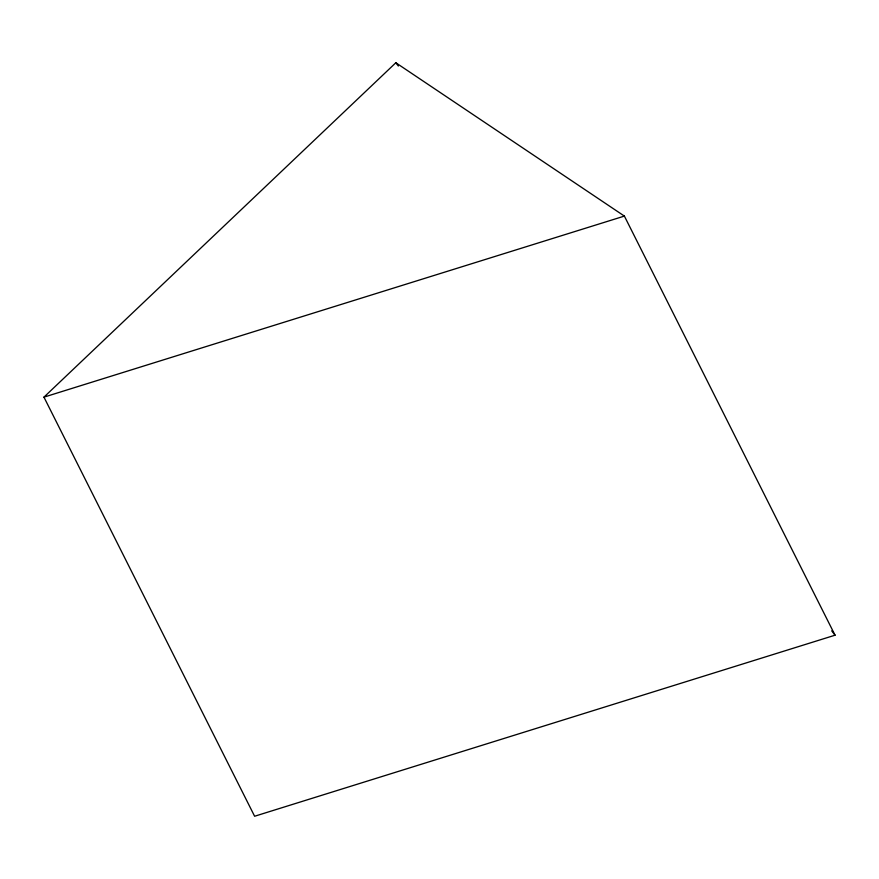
<?xml version="1.0" encoding="UTF-8"?>
<svg xmlns="http://www.w3.org/2000/svg" width="879" height="879" viewBox="0 0 879 879"><rect width="100%" height="100%" fill="white"/><g stroke="black" fill="none" stroke-linecap="round" stroke-linejoin="round"><path stroke-width="1.32" d="M43.95 397.143L395.836 62.75L624.387 216.091L835.05 635.198L254.613 816.25L43.95 397.143L624.387 216.091M395.836 62.75L398.341 66.024M831.71 630.836L835.05 635.198"/></g></svg>
